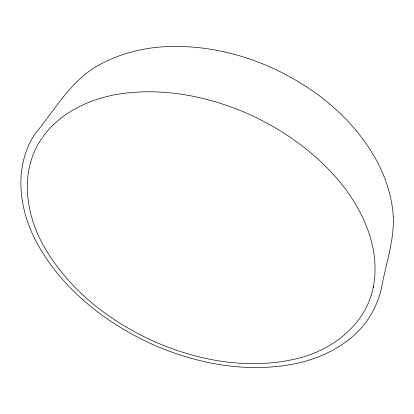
<?xml version="1.0" encoding="UTF-8"?>
<svg xmlns="http://www.w3.org/2000/svg" width="414" height="414" viewBox="0 0 414 414"><rect width="100%" height="100%" fill="white"/><g stroke="black" fill="none" stroke-linecap="round" stroke-linejoin="round"><path stroke-width="0.62" d="M373.138 287.585C380.456 252.033 365.748 215.948 344.572 187.863C319.649 155.576 285.826 130.964 248.871 114.129C206.948 95.743 159.809 86.552 114.326 94.858C86.179 100.416 58.364 114.186 41.809 138.374M373.433 286.281C366.338 325 330.843 351.527 293.961 359.305C246.314 369.868 196.169 360.294 152.161 340.613C108.095 320.301 67.829 288.646 43.713 245.947C25.316 213.748 19.598 170.858 41.457 138.835M393.3 216.739C394.252 241.548 385.429 265.286 381.19 289.433C378.122 301.935 372.548 313.688 364.734 323.924C348.205 344.655 323.51 357.199 298.028 363.104L297.49 363.213C248.188 373.93 196.376 364.009 150.867 343.646C105.301 322.646 63.689 289.966 38.59 245.921L38.342 245.455C19.034 211.921 12.736 167.277 35.154 133.608C53.851 111.35 68.419 84.58 93.295 68.439C111.77 56.749 133.023 50.26 154.613 47.548C215.187 41.291 276.676 62.4 324.276 99.536C360.211 128.376 390.252 169.445 393.3 216.739"/></g></svg>
